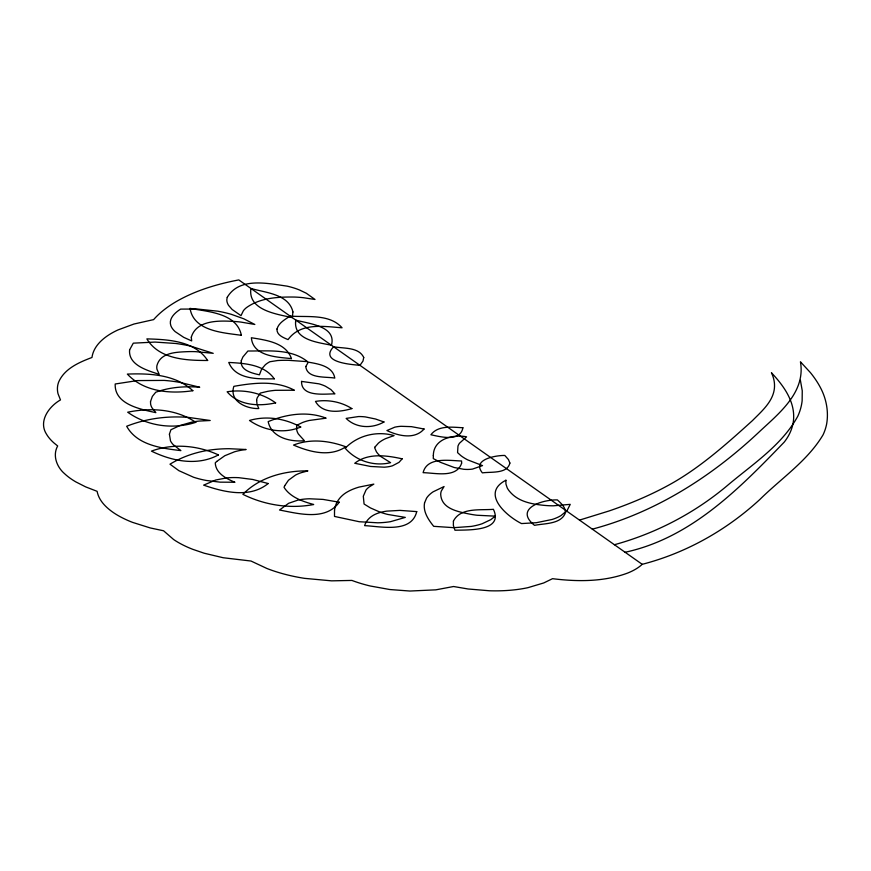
<?xml version="1.0" encoding="UTF-8"?>
<svg xmlns="http://www.w3.org/2000/svg" width="871" height="871" viewBox="0 0 871 871"><rect width="100%" height="100%" fill="white"/><g stroke="black" fill="none" stroke-linecap="round" stroke-linejoin="round"><path stroke-width="1.31" d="M592.324 529.154C656.015 512.29 712.358 476.143 759.893 431.254C779.447 413.006 805.795 392.081 800.438 361.803L810.422 372.625A264.828 114.428 6.5 0 1 819.959 386.735C826.1 397.818 828.789 410.981 826.721 423.535A233.591 100.927 6.5 0 1 823.062 434.836C807.58 460.879 781.2 478.342 759.926 499.41C726.588 530.112 686.185 552.965 642.21 564.321A84.476 36.506 6.5 0 1 627.523 573.107C603.657 581.937 577.462 581.774 552.519 578.682L543.7 582.96L527.88 587.685A88.592 38.28 6.5 0 1 489.393 590.767L468.075 588.981L453.562 586.51L435.848 589.841L409.936 591.039L389.881 589.536L370.251 585.998A80.328 34.709 6.5 0 1 351.917 580.434L331.579 580.848L304.48 578.344A90.595 39.141 6.5 0 1 266.951 568.502L251.011 561.033L223.172 557.734L204.141 553.205L192.698 549.296A80.252 34.677 6.5 0 1 173.677 539.563L163.563 530.777L150.291 527.957L132.49 522.35A79.163 34.209 6.5 0 1 113.524 512.681C106.066 507.543 98.826 500.596 97.117 491.331L85.608 486.856L75.842 481.903A79.446 34.328 6.5 0 1 64.606 473.715C56.822 467.096 52.336 455.457 57.671 445.963L54.111 443.078A84.204 36.386 6.5 0 1 46.555 434.259C38.074 421.292 48.994 406.409 60.48 399.92L58.041 393.79A101.657 43.92 6.5 0 1 58.684 381.999C64.498 368.596 79.152 362.314 91.988 357.469A122.648 52.989 6.5 0 1 117.955 329.946L133.949 324.034L153.612 319.624A223.945 96.768 6.5 0 1 176.247 301.584C195.485 290.468 217.075 284.066 238.796 279.918L642.21 564.321M614.414 544.723C656.037 533.313 695.058 512.899 728.004 484.995C752.773 464.101 781.777 445.321 797.749 416.316A260.113 112.392 6.5 0 0 802.137 400.747L802.256 390.785L800.395 380.246M579.487 520.107L609.156 510.939A494.521 213.678 6.5 0 0 674.208 482.033C702.908 465.256 727.797 442.849 752.381 420.671C762.234 410.698 775.342 399.789 774.493 384.285A136.235 58.869 6.5 0 0 771.434 372.755C783.094 385.124 794.548 400.562 793.633 418.439A202.17 87.35 6.5 0 1 784.227 442.109C739.327 488.653 690.888 538.093 625.106 552.268M191.293 337.208L191.685 340.92L183.705 337.338L175.169 331.633A41.144 17.779 6.5 0 1 170.836 325.645C168.408 318.448 175.18 312.537 180.624 309.107L197.292 309.031L217.608 311.165A59.555 25.738 6.5 0 1 231.359 314.344L243.782 318.797L254.833 324.469L240.951 322.085A53.262 23.016 6.5 0 0 232.568 321.366C218.098 320.561 196.323 320.31 191.293 337.208M296.565 427.28L296.804 430.23A49.636 21.448 6.5 0 0 298.372 434.03L304.393 440.704C290.326 442.098 271.512 437.623 268.17 421.64C286.309 414.106 307.409 410.862 326.146 418.167L309.259 420.464A48.918 21.133 6.5 0 0 302.607 422.489L296.869 425.233L296.565 427.28M433.333 455.522L433.279 458.592L440.476 462.327L454.216 467.509L463.775 469.284A18.433 7.959 6.5 0 0 472.496 469.088L482.523 465.604L467.694 459.877A45.14 19.5 6.5 0 1 460.803 455.555L457.569 452.626L457.972 446.137A55.396 23.942 6.5 0 1 459.474 443.241L466.595 436.817C453.17 434.139 433.42 438.723 433.333 455.522M150.509 401.596L150.618 404.111A47.709 20.61 6.5 0 0 151.99 407.791L155.833 412.636C140.503 409.283 114.243 404.329 115.201 383.991L137.411 380.583L164.249 380.409A69.005 29.821 6.5 0 1 179.774 382.369L199.72 387.236C184.924 386.06 169.758 387.127 155.735 392.244L152.36 396.392L150.509 401.596M509.894 463.056C507.303 474.085 491.07 471.614 482.371 472.877C471.472 459.463 495.817 455.304 504.821 455.457L508.446 459.55L509.894 463.056M256.64 400.453L257.043 404.34L258.785 408.543C246.613 409.032 228.942 401.291 233.842 386.354C253.722 382.805 275.867 380.235 294.376 390.23L275.508 390.317A51.16 22.102 6.5 0 0 267.604 391.362L260.385 393.05L257.293 397.666A50.888 21.993 6.5 0 0 256.64 400.453M292.939 311.949L292.253 317.599C276.934 314.159 247.702 310.305 250.913 288.453C265.546 292.743 288.758 294.017 292.939 311.949M276.989 329.009C276.488 335.063 283.5 337.708 288.061 339.592C300.691 322.248 323.566 326.473 342.053 327.779C329.51 313.571 307.169 317.382 290.108 316.097C285.089 319.439 278.753 322.782 276.989 329.009M295.552 322.248C294.703 340.332 318.481 342.423 331.448 345.243C336.729 325.917 308.465 323.729 295.813 320.114L295.552 322.248M334.518 510.384L334.497 516.427L359.298 521.74L377.862 522.807A49.701 21.481 6.5 0 0 390.556 521.664L405.309 517.396L387.747 514.445A45.619 19.717 6.5 0 1 379.898 512.072L370.425 507.924L364.078 504.026L363.305 496.23L366.016 490.003A52.206 22.559 6.5 0 1 369.304 486.878L373.833 484.113L358.983 487.107A64.922 28.057 6.5 0 0 347.867 491.625C340.833 495.37 335.237 502.262 334.518 510.384M363.73 357.469L362.989 361.062L359.963 365.341C351.383 364.481 318.862 362.467 333.593 346.745C343.424 348.661 358.743 346.843 363.73 357.469M505.909 480.237L505.942 484.026L507.172 487.782A51.324 22.178 6.5 0 0 509.775 491.603C518.321 501.805 531.941 504.167 544.506 505.398A43.604 18.835 6.5 0 0 553.346 505.811L570.244 504.353L567.119 510.493L561.055 515.556A56.55 24.432 6.5 0 1 552.203 519.454L536.318 522.709L521.522 523.569C506.389 516.067 480.411 493.313 505.909 480.237M169.42 434.161L170.487 440.868A44.203 19.097 6.5 0 0 173.177 444.624L180.874 450.612C161.516 448.315 137.019 445.168 126.676 426.257C141.2 420.508 156.747 417.449 172.36 417.002A69.68 30.104 6.5 0 1 188.354 417.394L210.205 420.497L199.154 421.074A53.61 23.158 6.5 0 0 191.555 422.195L179.818 425.571L170.923 429.741L169.42 434.161M453.421 521.119L453.366 525.376L454.967 530.232C467.379 529.818 504.015 531.713 493.422 509.306C480.433 510.482 460.432 507.151 453.421 521.119M301.529 381.411C301.224 397.339 324.458 393.844 334.91 393.866L330.882 389.544L325.427 386.223A25.466 11.007 6.5 0 0 318.906 383.828L301.529 381.411M305.797 366.539C307.028 378.95 325.863 376.468 334.802 378.09C332.798 366.147 318.198 363.838 308.29 362.162L305.797 366.539M424.547 502.894C422.86 511.723 428.456 519.802 433.704 526.324L453.954 527.684L471.32 526.411A53.686 23.201 6.5 0 0 482.131 523.743L490.798 519.66L495.261 516.144L477.036 515.251A49.941 21.579 6.5 0 1 468.152 513.792C457.068 511.495 441.597 508.446 440.715 494.608A54.035 23.343 6.5 0 1 441.325 490.983L444.068 486.53L433.148 491.799A66.065 28.547 6.5 0 0 426.583 498.114L424.547 502.894M462.904 427.759C460.291 442.152 440.824 436.872 430.905 434.76C438.135 425.102 452.376 427.171 462.904 427.759M129.594 349.913C128.211 365.33 147.722 370.523 159.197 374.367L156.976 369.293A49.919 21.568 6.5 0 1 156.943 365.57C160.449 352.483 175.975 352.189 187.102 351.666A54.525 23.561 6.5 0 1 195.627 351.655L213.221 353.332L190.586 346.114A69.724 30.126 6.5 0 0 175.833 343.49L155.06 342.074L133.285 343.163L129.594 349.913M241.311 360.627C239.732 370.36 252.285 373.234 259.427 374.824L261.681 368.999L265.328 364.753A50.801 21.949 6.5 0 1 269.89 361.737L277.697 360.518A68.45 29.57 6.5 0 1 288.475 360.322L307.572 361.661C291.045 348.367 267.767 351.176 247.919 351.002L242.889 356.979L241.311 360.627M416.741 511.604C411.417 533.531 381.182 526.443 364.601 525.638C366.353 519.922 371.264 515.741 376.729 513.65A36.56 15.798 6.5 0 1 386.724 511.135L399.974 510.395L416.741 511.604M461.63 463.143C456.829 478.375 435.217 472.899 423.11 472.67C427.073 456.535 449.207 460.661 461.554 460.977L461.63 463.143M565.595 512.279C561.653 524.364 544.8 523.253 534.511 525.344C513.465 508.359 543.09 499.399 557.407 499.921C561.011 503.242 565.301 507.031 565.595 512.279M227.255 297.316L226.852 299.319A42.57 18.389 6.5 0 0 228.583 305.405L232.154 309.499L240.995 315.65L243.347 310.795A53.36 23.06 6.5 0 1 246.547 307.572C260.385 297.664 278.154 296.826 294.594 297.055A53.36 23.06 6.5 0 1 303.25 297.686L314.997 299.461L306.342 293.266L299.352 289.923A42.57 18.389 6.5 0 0 287.092 286.134C267.517 283.423 239.329 276.902 227.255 297.316M284.708 485.724L284.022 487.303C290.479 497.45 302.705 501.413 313.68 504.516C289.793 509.089 264.588 505.126 242.878 494.336C259.732 477.156 284.425 470.645 307.899 470.884L301.159 472.713A50.91 22.004 6.5 0 0 295.541 475.054L288.464 480.237L284.708 485.724M375.227 446.758L374.628 447.727L376.435 451.788A45.434 19.63 6.5 0 0 380.758 456.502L390.589 462.675C374.258 466.682 356.174 461.009 345.21 448.238C357.622 435.304 376.958 430.688 394.073 435.576L385.613 438.625A56.648 24.475 6.5 0 0 378.395 443.165L375.227 446.758M339.244 502.219C325.743 521.087 298.644 513.683 279.537 510.014L288.617 503.296L297.86 500.128A36.626 15.83 6.5 0 1 309.303 498.767L323.065 499.41L339.244 502.219M402.162 458.821L399.027 462.338L392.56 465.756A22.929 9.908 6.5 0 1 384.22 467.194L370.621 466.464L354.747 463.274C368.172 452.691 386.68 455.446 402.162 458.821M424.068 429.011C414.585 439.888 398.297 435.892 386.942 430.546L394.726 427.193A23.484 10.147 6.5 0 1 401.074 426.3L411.471 426.659L424.068 429.011M216.705 461.467L215.257 462.849C215.649 473.356 226.438 478.745 234.92 482.251L220.113 482.153L206.231 480.454A47.252 20.414 6.5 0 1 193.536 477.232L178.914 470.688L169.987 464.189C183.171 456.154 198.185 451.32 213.504 449.599A72.456 31.302 6.5 0 1 229.084 448.707L246.123 449.501L243.651 449.839A52.282 22.592 6.5 0 0 234.539 451.788L224.816 455.718L216.705 461.467M268.181 483.525C249.716 498.539 224.021 492.148 203.64 485.136L215.66 480.019L226.427 477.95A37.856 16.353 6.5 0 1 238.741 477.678L252.644 479.453L268.181 483.525M345.787 446.79C329.946 457.427 309.684 452.016 293.538 445.059C310.37 438.44 329.173 440.617 345.787 446.79M383.969 421.978C372.157 428.793 356.087 428.336 346.135 418.407L358.493 416.556A22.766 9.831 6.5 0 1 365.385 416.915L375.532 419.005L383.969 421.978M218.414 454.912C197.314 466.388 171.99 461.162 151.456 451.124C173.1 443.099 197.652 445.31 218.414 454.912M300.713 427.03C283.881 434.15 264.24 430.72 249.476 420.464C266.602 415.434 285.231 418.505 300.713 427.03M351.873 408.586C340.017 412.103 322.564 414.269 315.476 401.411C327.953 399.332 341.16 401.814 351.873 408.586M195.79 422.326C173.002 429.719 147.253 426.18 127.699 412.212C150.574 407.519 175.975 408.837 195.79 422.326M275.639 402.881C259.057 406.539 238.904 405.723 227.124 391.776C243.945 389.163 261.801 392.777 275.639 402.881M192.861 390.709C170.161 394.073 143.911 391.874 127.362 374.095C149.932 373.224 175.354 374.541 192.861 390.709M274.267 378.82C258.633 379.027 235.769 379.93 228.757 362.445C244.74 363.294 264.153 364.503 274.267 378.82M207.636 360.474C186.329 360.518 159.164 359.375 146.861 338.884C168.125 339.505 194.734 340.735 207.636 360.474M291.447 358.602C277.305 357.143 252.917 356.424 251.371 337.741C265.905 340.125 285.862 342.488 291.447 358.602M241.387 335.313C223.226 332.689 193.7 331.318 190.041 308.356C208.125 311.796 236.825 313.048 241.387 335.313"/></g></svg>
